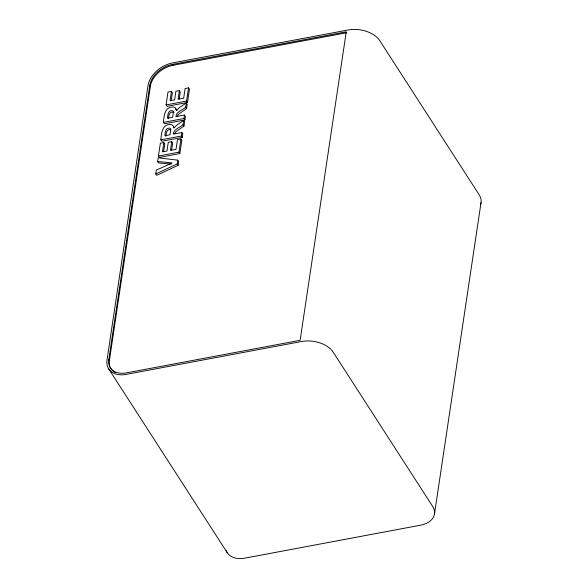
<?xml version="1.0" encoding="UTF-8"?>
<svg xmlns="http://www.w3.org/2000/svg" width="588" height="588" viewBox="0 0 588 588"><rect width="100%" height="100%" fill="white"/><g stroke="black" fill="none" stroke-linecap="round" stroke-linejoin="round"><path stroke-width="0.88" d="M108.817 359.628L149.837 85.187A22.116 15.067 -32.8 0 1 172.519 64.393L346.244 31.818L300.137 340.305L126.413 372.873A22.116 15.067 -32.8 0 1 108.817 359.628L109.39 360.517A22.116 15.067 -32.8 0 0 115.255 372.542M109.39 360.517L150.41 86.076A22.116 15.067 -32.8 0 1 173.093 65.283L346.817 32.707M155.769 173.938L156.334 170.145L172.166 162.913L157.628 161.516L158.179 157.804L177.752 160.164L178.664 161.575L178.105 165.309L156.68 175.342L155.769 173.938L177.194 163.898L177.752 160.164M163.839 142.517L162.435 151.866L166.985 151.013L168.286 142.318L171.74 141.671L170.439 150.366L176.018 149.323L177.466 139.643L180.92 138.996L181.824 140.4L179.855 153.578L159.355 157.422L158.444 156.018L160.37 143.171L163.839 142.517L164.743 143.928L163.604 151.579M183.691 120.437L183.066 124.619C180.038 127.736 173.519 128.948 173.328 134.123L181.89 132.513L182.794 133.924L182.273 137.423L161.766 141.267L160.862 139.856C161.303 134.005 161.95 124.671 169.822 124.472C171.975 124.142 173.945 125.92 173.747 128.111L177.179 124.803L183.691 120.437L184.603 121.841L183.978 126.03L175.849 131.8L174.555 133.763M186.308 102.951L185.683 107.141C182.648 110.257 176.135 111.463 175.937 116.637L184.5 115.035L185.411 116.446L184.882 119.945L164.383 123.789L163.471 122.377C163.92 116.527 164.566 107.192 172.431 106.994C174.585 106.663 176.562 108.442 176.363 110.632L179.796 107.325L186.308 102.951L187.212 104.363L186.587 108.545L178.458 114.322L177.172 116.284M171.476 91.412L170.079 100.761L174.621 99.909L175.922 91.206L179.377 90.559L178.076 99.262L183.654 98.211L185.102 88.531L188.557 87.884L189.468 89.295L187.498 102.474L166.992 106.318L166.088 104.907L168.006 92.059L171.476 91.412L172.38 92.816L171.24 100.467M165.86 136.438C166.095 133.66 166.426 129.323 170.197 129.5A2.448 1.668 -32.8 0 1 170.851 129.639M168.58 118.269C168.668 115.608 169.373 111.823 172.806 112.021A2.448 1.668 -32.8 0 1 173.923 112.484M171.608 150.036L172.644 143.075L171.74 141.671M179.244 98.924L180.288 91.971L179.377 90.559M179.855 153.578L178.95 152.174L180.92 138.996M182.273 137.423L181.361 136.012L181.89 132.513M184.882 119.945L183.978 118.533L184.5 115.035M187.498 102.474L186.587 101.062L188.557 87.884M434.451 514.287L481.006 202.757M166.088 104.907L186.587 101.062M163.471 122.377L183.978 118.533M160.862 139.856L181.361 136.012M158.444 156.018L178.95 152.174M171.255 164.148L158.532 162.92L157.628 161.516M175.158 108.618L176.9 110.169M173.276 126.449L174.291 127.647M172.519 64.393L173.093 65.283M185.683 107.141L186.587 108.545M183.066 124.619L183.978 126.03M149.837 85.187L150.41 86.076M177.194 163.898L178.105 165.309M108.574 368.691L227.086 552.455M226.145 550.522A24.093 16.413 -32.8 0 0 244.704 558.166L420.229 525.26A24.093 15.126 8.5 0 0 432.606 506.327L333.212 352.197A24.093 15.126 8.5 0 0 301.71 341.488L126.185 374.394A24.093 16.413 -32.8 0 1 107.016 359.966L148.036 85.525A24.093 16.413 -32.8 0 1 172.747 62.872L348.272 29.959A24.093 15.126 8.5 0 1 379.767 40.668L479.169 194.797A24.093 15.126 8.5 0 1 480.455 204.668M170.682 130.11L170.057 134.733L164.853 135.71C165.228 132.822 165.199 127.941 169.285 128.096A2.448 1.668 -32.8 0 1 170.66 129.051L170.682 130.11M173.298 112.631L172.666 117.255L167.462 118.225C167.845 115.344 167.808 110.456 171.902 110.61A2.448 1.668 -32.8 0 1 173.276 111.566L173.298 112.631"/></g></svg>
